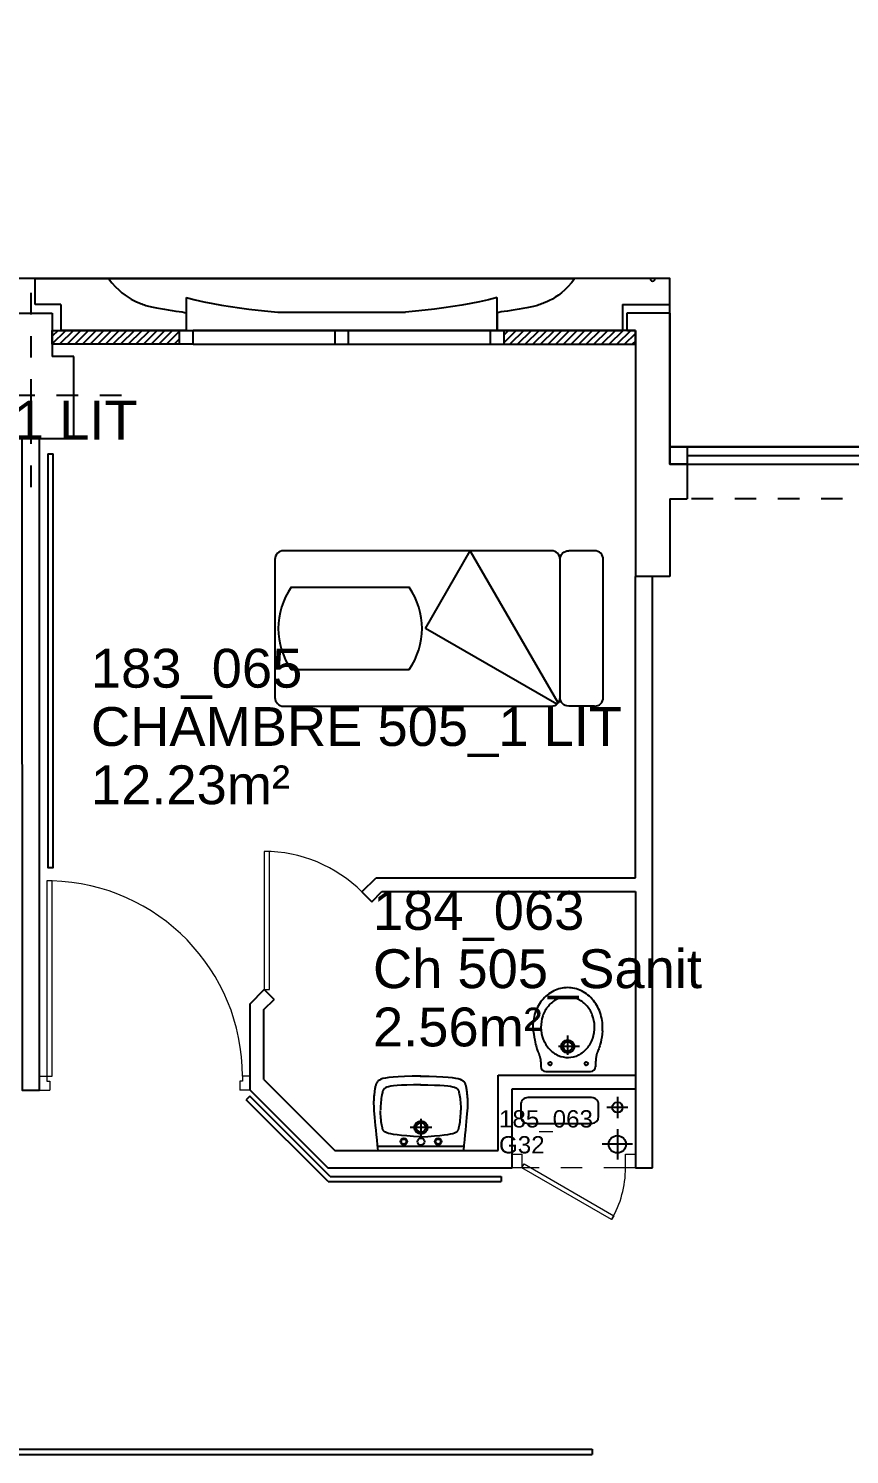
# Model space of a CAD drawing. Header units: metres. Extents: x -5 to 211, y -2 to 116.
# Drawn here: x 181.69 to 186.44, y 60.69 to 68.94 of the extents above; entities that cross this region are included whole.
import ezdxf

# ---------------------------------------------------------------- set-up
doc = ezdxf.new("R2010")
doc.units = ezdxf.units.M
doc.header["$MEASUREMENT"] = 0
doc.linetypes.add('CACHÉ', pattern=[0.25, 0.125, -0.125])
doc.linetypes.add('CONTINU', pattern=[0])
doc.layers.get('0').update_dxf_attribs({"linetype": 'CONTINUOUS'})
for name, color, linetype in [('001 axes', 1, 'CONTINUOUS'), ('003 murs porteurs', 7, 'CONTINUOUS'), ('004 cloisons', 7, 'CONTINUOUS'), ('004 isolation', 7, 'CONTINUOUS'), ('006 sanitaire', 5, 'CONTINUOUS'), ('007 Fenêtre', 7, 'CONTINUOUS'), ('009 main courante', 171, 'CONTINUOUS'), ('400 Lits', 150, 'CONTINUOUS'), ('A_CHASS', 4, 'CONTINUOUS'), ('A_Etiqu_Gaine', 8, 'CONTINUOUS'), ('A_Etiqu_Gaine_code', 8, 'CONTINUOUS'), ('A_Etiqu_Local', 8, 'CONTINUOUS'), ('A_MURS_ALÈG', 7, 'CONTINU'), ('A_MURS_CLOI', 7, 'CONTINUOUS'), ('A_MURS_STRU', 7, 'CONTINU'), ('CONTOUR', 54, 'CONTINUOUS')]:
    doc.layers.add(name, color=color, linetype=linetype)
doc.layers.add('A_PORT', color=8, linetype='CONTINUOUS', lineweight=0)
doc.styles.add('Attribut', font='arial.ttf')

# ---------------------------------------------------------------- blocks, each defined once
blk = doc.blocks.new('A_Etiqu_Local')
at = {"style": 'Attribut', "flags": 1}
for tag, p in [('CODE_HOPITAL', (-0.4463, 1.9645)), ('CODE_SITE', (-0.4463, 1.7395)), ('CODE_BATIMENT', (-0.4463, 1.5145)), ('CODE_SECTEUR', (-0.4463, 1.2895)), ('CODE_ETAGE', (-0.4463, 1.0645)), ('NOM_NORMALISE', (-0.4463, -0.843)), ('SECTEUR_ACTIVITE', (-0.4463, -1.068)), ('SOUS_SECTEUR_ACTIVITE', (-0.4463, -1.293)), ('VOLUME', (-0.4463, -1.518)), ('SERVICE', (-0.4463, -1.743)), ('CODE_UG', (-0.4463, -1.968)), ('CODE_UA', (-0.4463, -2.193)), ('CODE_POLE', (-0.4463, -2.418)), ('OCCUPANT_EXTERNE', (-0.4463, -2.643)), ('DISPONIBILITE', (-0.4463, -2.868)), ('ACCES_HANDICAPES', (-0.4463, -3.093)), ('NATURE_SOL', (-0.4463, -3.318)), ('RISQUE_LABORATOIRE', (-0.4463, -3.543)), ('AMIANTE', (-0.4463, -3.768))]:
    blk.add_attdef(tag, p, '', height=0.15, dxfattribs=at)
at = {"layer": 'A_Etiqu_Local', "style": 'Attribut'}
for tag, p in [('CODE_PIECE', (-0.4437, 0.5281)), ('NOM_USAGE', (-0.4437, 0.1906)), ('SURFACE', (-0.4437, -0.1469))]:
    blk.add_attdef(tag, p, '', height=0.225, dxfattribs=at)
blk = doc.blocks.new('A_Etiqu_Gaine')
at = {"style": 'Attribut', "flags": 1}
for tag, p in [('CODE_HOPITAL', (-0.4323, 0.8651)), ('CODE_SITE', (-0.4323, 0.7151)), ('CODE_BATIMENT', (-0.4323, 0.5651)), ('CODE_SECTEUR', (-0.4323, 0.4151)), ('CODE_ETAGE', (-0.4323, 0.2651)), ('NOM_NORMALISE', (-0.4323, -0.3349)), ('SECTEUR_ACTIVITE', (-0.4323, -0.4849)), ('SOUS_SECTEUR_ACTIVITE', (-0.4323, -0.6349)), ('SURFACE', (-0.4323, -0.7849)), ('CODE_UG', (-0.4323, -0.9349)), ('CODE_POLE', (-0.4323, -1.0849)), ('AMIANTE', (-0.4323, -1.2349))]:
    blk.add_attdef(tag, p, '', height=0.1, dxfattribs=at)
at = {"layer": 'A_Etiqu_Gaine', "style": 'Attribut'}
blk.add_attdef('NOM_USAGE', (-0.4323, -0.1849), '', height=0.1, dxfattribs=at)
at = {"layer": 'A_Etiqu_Gaine_code', "style": 'Attribut'}
blk.add_attdef('CODE_PIECE', (-0.4323, -0.0349), '', height=0.1, dxfattribs=at)
blk = doc.blocks.new('BROCA5-G551')
at = {"layer": '004 cloisons', "color": 1, "linetype": 'Continuous'}
for p, q in [((40.550011, 21.074963), (41.95002, 21.074963)), ((40.550011, 21.024952), (41.95002, 21.024952)), ((40.550011, 20.974964), (42.050018, 20.974957))]:
    blk.add_line(p, q, dxfattribs=at)
at = {"layer": '004 cloisons', "color": 7, "linetype": 'Continuous'}
for points in [[(40.550011, 20.974964), (40.450012, 20.974964), (40.450012, 21.074963), (40.550011, 21.074963)], [(42.050018, 20.974964), (41.95002, 20.974964), (41.95002, 21.074963), (42.050018, 21.074963)]]:
    blk.add_lwpolyline(points, close=True, dxfattribs=at)

msp = doc.modelspace()

# ---------------------------------------------------------------- linework, layer by layer
at = {"layer": '001 axes', "color": 8, "linetype": 'CACHÉ'}
for p, q in [((181.7002, 67.4136), (181.7002, 66.2287)), ((181.1002, 66.8211), (182.3002, 66.8211))]:
    msp.add_line(p, q, dxfattribs=at)
at = {"layer": '003 murs porteurs', "color": 8, "linetype": 'CACHÉ'}
msp.add_line((186.9002, 66.2211), (185.5002, 66.2211), dxfattribs=at)
at = {"layer": '004 isolation', "color": 8, "linetype": 'Continuous'}
for p, q in [((181.8588, 67.1961), (181.8254, 67.1627)), ((181.8254, 67.1185), (181.903, 67.1961)), ((181.8254, 67.1961), (182.6405, 67.1961)), ((181.8254, 67.1161), (181.8254, 67.1961)), ((181.9472, 67.1961), (181.8672, 67.1161)), ((181.9114, 67.1161), (181.9914, 67.1961)), ((182.0356, 67.1961), (181.9556, 67.1161)), ((181.9998, 67.1161), (182.0798, 67.1961)), ((182.124, 67.1961), (182.0439, 67.1161)), ((182.0882, 67.1161), (182.1682, 67.1961)), ((182.2124, 67.1961), (182.1324, 67.1161)), ((182.1765, 67.1161), (182.2565, 67.1961)), ((182.3007, 67.1961), (182.2207, 67.1161)), ((182.2649, 67.1161), (182.3449, 67.1961)), ((182.3891, 67.1961), (182.3091, 67.1161)), ((182.3533, 67.1161), (182.4333, 67.1961)), ((182.4775, 67.1961), (182.3975, 67.1161)), ((182.4417, 67.1161), (182.5217, 67.1961)), ((182.5605, 67.1907), (182.4859, 67.1161)), ((182.5301, 67.1161), (182.5605, 67.1465)), ((182.5605, 67.1961), (182.5605, 67.1161)), ((182.6405, 67.1161), (182.6405, 67.1961)), ((184.3605, 67.1961), (184.3605, 67.1161)), ((185.2005, 67.1961), (184.3605, 67.1961)), ((184.4662, 67.1961), (184.4405, 67.1704)), ((184.4405, 67.1262), (184.5104, 67.1961)), ((184.4405, 67.1161), (184.4405, 67.1961)), ((184.5546, 67.1961), (184.4746, 67.116)), ((184.5188, 67.116), (184.5988, 67.1961)), ((184.643, 67.1961), (184.563, 67.116)), ((184.6072, 67.116), (184.6872, 67.1961)), ((184.7314, 67.1961), (184.6514, 67.116)), ((184.6955, 67.116), (184.7756, 67.1961)), ((184.8198, 67.1961), (184.7397, 67.116)), ((184.7839, 67.116), (184.8639, 67.1961)), ((184.9081, 67.1961), (184.8281, 67.116)), ((184.8723, 67.116), (184.9523, 67.1961)), ((184.9965, 67.1961), (184.9165, 67.1161)), ((184.9607, 67.116), (185.0407, 67.1961)), ((185.0849, 67.1961), (185.0049, 67.116)), ((185.0491, 67.1161), (185.1291, 67.1961)), ((185.1733, 67.1961), (185.0933, 67.1161)), ((185.1375, 67.116), (185.2005, 67.1791)), ((185.2005, 67.116), (185.2005, 67.1961)), ((182.6405, 67.1161), (181.8254, 67.1161)), ((184.3605, 67.1161), (185.2005, 67.1161)), ((185.2005, 67.1349), (185.1817, 67.116))]:
    msp.add_line(p, q, dxfattribs=at)
at = {"layer": '006 sanitaire', "color": 8, "linetype": 'Continuous'}
for p, q in [((184.6088, 63.1394), (184.6118, 63.12)), ((184.6118, 63.12), (184.6147, 63.1028)), ((184.6147, 63.1028), (184.6175, 63.0877)), ((184.809, 63.0002), (184.809, 63.1125)), ((185.0054, 63.1028), (185.003, 63.0877)), ((185.0075, 63.12), (185.0054, 63.1028)), ((185.0092, 63.1394), (185.0075, 63.12)), ((184.6175, 63.0877), (184.6203, 63.0743)), ((184.6203, 63.0743), (184.6231, 63.0627)), ((184.6231, 63.0627), (184.6257, 63.0526)), ((184.6257, 63.0526), (184.6282, 63.0438)), ((184.6282, 63.0438), (184.6306, 63.0362)), ((184.6306, 63.0362), (184.6328, 63.0296)), ((184.6328, 63.0296), (184.6349, 63.0238)), ((184.6349, 63.0238), (184.6358, 63.0212)), ((184.6358, 63.0212), (184.6367, 63.0188)), ((184.6367, 63.0188), (184.6376, 63.0164)), ((184.6376, 63.0164), (184.6384, 63.0142)), ((184.8774, 63.0491), (184.7553, 63.0491)), ((184.9807, 63.0164), (184.9798, 63.0142)), ((184.9816, 63.0188), (184.9807, 63.0164)), ((184.9826, 63.0212), (184.9816, 63.0188)), ((184.9837, 63.0238), (184.9826, 63.0212)), ((184.9862, 63.0296), (184.9837, 63.0238)), ((184.9888, 63.0362), (184.9862, 63.0296)), ((184.9917, 63.0438), (184.9888, 63.0362)), ((184.9946, 63.0526), (184.9917, 63.0438)), ((184.9975, 63.0627), (184.9946, 63.0526)), ((185.0003, 63.0743), (184.9975, 63.0627)), ((185.003, 63.0877), (185.0003, 63.0743)), ((184.6384, 63.0142), (184.6392, 63.0121)), ((184.6392, 63.0121), (184.64, 63.01)), ((184.64, 63.01), (184.6408, 63.0079)), ((184.6408, 63.0079), (184.6415, 63.0059)), ((184.6415, 63.0059), (184.6423, 63.0038)), ((184.6423, 63.0038), (184.643, 63.0018)), ((184.643, 63.0018), (184.6437, 62.9996)), ((184.6437, 62.9996), (184.6445, 62.9974)), ((184.6445, 62.9974), (184.6452, 62.9952)), ((184.6452, 62.9952), (184.6459, 62.993)), ((184.6459, 62.993), (184.6466, 62.9907)), ((184.6466, 62.9907), (184.6472, 62.9884)), ((184.6472, 62.9884), (184.6479, 62.9861)), ((184.6479, 62.9861), (184.6485, 62.9839)), ((184.6485, 62.9839), (184.649, 62.9816)), ((184.649, 62.9816), (184.6495, 62.9793)), ((184.6495, 62.9793), (184.6504, 62.9749)), ((184.6504, 62.9749), (184.6511, 62.9706)), ((184.6511, 62.9706), (184.6517, 62.9663)), ((184.6517, 62.9663), (184.6521, 62.962)), ((184.6521, 62.962), (184.6524, 62.9578)), ((184.6524, 62.9578), (184.6526, 62.9535)), ((184.6526, 62.9535), (184.6527, 62.9491)), ((184.6527, 62.9491), (184.6528, 62.9446)), ((184.6528, 62.9446), (184.6528, 62.94)), ((184.6528, 62.94), (184.6528, 62.9353)), ((184.6528, 62.9353), (184.6529, 62.9321)), ((184.9702, 62.9353), (184.97, 62.9321)), ((184.9703, 62.9535), (184.9702, 62.9491)), ((184.9702, 62.9491), (184.9702, 62.9446)), ((184.9702, 62.9446), (184.9702, 62.94)), ((184.9702, 62.94), (184.9702, 62.9353)), ((184.9704, 62.9578), (184.9703, 62.9535)), ((184.9705, 62.962), (184.9704, 62.9578)), ((184.9707, 62.9663), (184.9705, 62.962)), ((184.971, 62.9706), (184.9707, 62.9663)), ((184.9713, 62.9749), (184.971, 62.9706)), ((184.9718, 62.9793), (184.9713, 62.9749)), ((184.972, 62.9816), (184.9718, 62.9793)), ((184.9723, 62.9839), (184.972, 62.9816)), ((184.9726, 62.9861), (184.9723, 62.9839)), ((184.973, 62.9884), (184.9726, 62.9861)), ((184.9733, 62.9907), (184.973, 62.9884)), ((184.9737, 62.993), (184.9733, 62.9907)), ((184.9742, 62.9952), (184.9737, 62.993)), ((184.9746, 62.9974), (184.9742, 62.9952)), ((184.9751, 62.9996), (184.9746, 62.9974)), ((184.9757, 63.0018), (184.9751, 62.9996)), ((184.9762, 63.0038), (184.9757, 63.0018)), ((184.9768, 63.0059), (184.9762, 63.0038)), ((184.9775, 63.0079), (184.9768, 63.0059)), ((184.9782, 63.01), (184.9775, 63.0079)), ((184.979, 63.0121), (184.9782, 63.01)), ((184.9798, 63.0142), (184.979, 63.0121)), ((183.7122, 62.8501), (183.7095, 62.8478)), ((183.7188, 62.8547), (183.7122, 62.8501)), ((183.7276, 62.8589), (183.7188, 62.8547)), ((183.7391, 62.8627), (183.7276, 62.8589)), ((183.7541, 62.8662), (183.7391, 62.8627)), ((183.7735, 62.8693), (183.7541, 62.8662)), ((183.7978, 62.8719), (183.7735, 62.8693)), ((183.8278, 62.8742), (183.7978, 62.8719)), ((183.8642, 62.8759), (183.8278, 62.8742)), ((183.9077, 62.8772), (183.8642, 62.8759)), ((183.9592, 62.878), (183.9077, 62.8772)), ((183.9552, 62.878), (184.0066, 62.8772)), ((184.0066, 62.8772), (184.0502, 62.8759)), ((184.0502, 62.8759), (184.0866, 62.8742)), ((184.0866, 62.8742), (184.1166, 62.8719)), ((184.1166, 62.8719), (184.1409, 62.8693)), ((184.1409, 62.8693), (184.1602, 62.8662)), ((184.1602, 62.8662), (184.1753, 62.8627)), ((184.1753, 62.8627), (184.1868, 62.8589)), ((184.1868, 62.8589), (184.1955, 62.8547)), ((184.1955, 62.8547), (184.2021, 62.8501)), ((184.2021, 62.8501), (184.2049, 62.8478)), ((184.6829, 62.9033), (184.9401, 62.9033)), ((183.6881, 62.7669), (183.6874, 62.7605)), ((183.6888, 62.7734), (183.6881, 62.7669)), ((183.6895, 62.7799), (183.6888, 62.7734)), ((183.6903, 62.7865), (183.6895, 62.7799)), ((183.6912, 62.793), (183.6903, 62.7865)), ((183.6921, 62.7992), (183.6912, 62.793)), ((183.6931, 62.8053), (183.6921, 62.7992)), ((183.6941, 62.811), (183.6931, 62.8053)), ((183.6951, 62.8163), (183.6941, 62.811)), ((183.6962, 62.8212), (183.6951, 62.8163)), ((183.6973, 62.8256), (183.6962, 62.8212)), ((183.6985, 62.8296), (183.6973, 62.8256)), ((183.6998, 62.8333), (183.6985, 62.8296)), ((183.7013, 62.8367), (183.6998, 62.8333)), ((183.703, 62.8398), (183.7013, 62.8367)), ((183.7049, 62.8426), (183.703, 62.8398)), ((183.7071, 62.8453), (183.7049, 62.8426)), ((183.7095, 62.8478), (183.7071, 62.8453)), ((183.7328, 62.7676), (183.7313, 62.7584)), ((183.7344, 62.776), (183.7328, 62.7676)), ((183.736, 62.7833), (183.7344, 62.776)), ((183.7368, 62.7865), (183.736, 62.7833)), ((183.7376, 62.7895), (183.7368, 62.7865)), ((183.7385, 62.7922), (183.7376, 62.7895)), ((183.7395, 62.7946), (183.7385, 62.7922)), ((183.7406, 62.7969), (183.7395, 62.7946)), ((183.7419, 62.799), (183.7406, 62.7969)), ((183.7434, 62.801), (183.7419, 62.799)), ((183.7451, 62.8029), (183.7434, 62.801)), ((183.747, 62.8046), (183.7451, 62.8029)), ((183.7492, 62.8063), (183.747, 62.8046)), ((183.7546, 62.8097), (183.7492, 62.8063)), ((183.7618, 62.8128), (183.7546, 62.8097)), ((183.7715, 62.8157), (183.7618, 62.8128)), ((183.7843, 62.8184), (183.7715, 62.8157)), ((183.8007, 62.8208), (183.7843, 62.8184)), ((183.8215, 62.8228), (183.8007, 62.8208)), ((183.8471, 62.8246), (183.8215, 62.8228)), ((183.8782, 62.8259), (183.8471, 62.8246)), ((183.9154, 62.8267), (183.8782, 62.8259)), ((183.9594, 62.8271), (183.9154, 62.8267)), ((183.956, 62.8271), (184, 62.8267)), ((184, 62.8267), (184.0372, 62.8259)), ((184.0372, 62.8259), (184.0683, 62.8246)), ((184.0683, 62.8246), (184.094, 62.8228)), ((184.094, 62.8228), (184.1147, 62.8208)), ((184.1147, 62.8208), (184.1311, 62.8184)), ((184.1311, 62.8184), (184.1439, 62.8157)), ((184.1439, 62.8157), (184.1536, 62.8128)), ((184.1536, 62.8128), (184.1608, 62.8097)), ((184.1608, 62.8097), (184.1662, 62.8063)), ((184.1662, 62.8063), (184.1684, 62.8046)), ((184.1684, 62.8046), (184.1704, 62.8029)), ((184.1704, 62.8029), (184.172, 62.801)), ((184.172, 62.801), (184.1735, 62.799)), ((184.1735, 62.799), (184.1748, 62.7969)), ((184.1748, 62.7969), (184.1759, 62.7946)), ((184.1759, 62.7946), (184.1769, 62.7922)), ((184.1769, 62.7922), (184.1778, 62.7895)), ((184.1778, 62.7895), (184.1786, 62.7865)), ((184.1786, 62.7865), (184.1795, 62.7833)), ((184.1795, 62.7833), (184.181, 62.776)), ((184.181, 62.776), (184.1826, 62.7676)), ((184.1826, 62.7676), (184.1841, 62.7583)), ((184.2049, 62.8478), (184.2073, 62.8453)), ((184.2073, 62.8453), (184.2094, 62.8426)), ((184.2094, 62.8426), (184.2113, 62.8398)), ((184.2113, 62.8398), (184.213, 62.8367)), ((184.213, 62.8367), (184.2145, 62.8333)), ((184.2145, 62.8333), (184.2159, 62.8296)), ((184.2159, 62.8296), (184.2171, 62.8256)), ((184.2171, 62.8256), (184.2182, 62.8212)), ((184.2182, 62.8212), (184.2193, 62.8163)), ((184.2193, 62.8163), (184.2203, 62.811)), ((184.2203, 62.811), (184.2213, 62.8053)), ((184.2213, 62.8053), (184.2223, 62.7992)), ((184.2223, 62.7992), (184.2232, 62.793)), ((184.2232, 62.793), (184.224, 62.7865)), ((184.224, 62.7865), (184.2249, 62.7799)), ((184.2249, 62.7799), (184.2256, 62.7734)), ((184.2256, 62.7734), (184.2263, 62.7669)), ((184.2263, 62.7669), (184.2269, 62.7605)), ((183.6855, 62.7315), (183.6854, 62.7258)), ((183.6854, 62.7258), (183.6854, 62.72)), ((183.6854, 62.72), (183.6855, 62.714)), ((183.6858, 62.7371), (183.6855, 62.7315)), ((183.6855, 62.714), (183.6856, 62.7076)), ((183.6856, 62.7076), (183.6859, 62.7008)), ((183.686, 62.7427), (183.6858, 62.7371)), ((183.6859, 62.7008), (183.6863, 62.6935)), ((183.6864, 62.7484), (183.686, 62.7427)), ((183.6863, 62.6935), (183.6874, 62.6771)), ((183.6869, 62.7543), (183.6864, 62.7484)), ((183.6874, 62.7605), (183.6869, 62.7543)), ((183.725, 62.6938), (183.7247, 62.683)), ((183.7256, 62.7048), (183.725, 62.6938)), ((183.7265, 62.716), (183.7256, 62.7048)), ((183.7275, 62.7271), (183.7265, 62.716)), ((183.7286, 62.738), (183.7275, 62.7271)), ((183.7299, 62.7485), (183.7286, 62.738)), ((183.7313, 62.7584), (183.7299, 62.7485)), ((184.1841, 62.7583), (184.1855, 62.7483)), ((184.1855, 62.7483), (184.1868, 62.7377)), ((184.1868, 62.7377), (184.188, 62.7266)), ((184.188, 62.7266), (184.189, 62.7152)), ((184.189, 62.7152), (184.1898, 62.7037)), ((184.1898, 62.7037), (184.1904, 62.6922)), ((184.1904, 62.6922), (184.1908, 62.6808)), ((184.2269, 62.7605), (184.2275, 62.7543)), ((184.2281, 62.6935), (184.227, 62.6771)), ((184.2275, 62.7543), (184.2279, 62.7484)), ((184.2279, 62.7484), (184.2283, 62.7427)), ((184.2284, 62.7008), (184.2281, 62.6935)), ((184.2283, 62.7427), (184.2286, 62.7371)), ((184.2287, 62.7076), (184.2284, 62.7008)), ((184.2286, 62.7371), (184.2288, 62.7315)), ((184.2289, 62.714), (184.2287, 62.7076)), ((184.2288, 62.7315), (184.2289, 62.7258)), ((184.2289, 62.7258), (184.229, 62.72)), ((184.229, 62.72), (184.2289, 62.714)), ((184.5374, 62.7133), (184.5374, 62.6433)), ((184.9474, 62.7533), (184.5774, 62.7533)), ((184.9874, 62.6433), (184.9874, 62.7133)), ((185.1576, 62.6962), (185.0346, 62.6962)), ((185.0961, 62.7577), (185.0961, 62.6347)), ((183.6874, 62.6771), (183.6888, 62.6585)), ((183.6888, 62.6585), (183.6906, 62.6379)), ((183.6906, 62.6379), (183.6927, 62.6152)), ((183.6927, 62.6152), (183.6951, 62.5908)), ((183.725, 62.6679), (183.7247, 62.6787)), ((183.7256, 62.6569), (183.725, 62.6679)), ((183.7265, 62.6457), (183.7256, 62.6569)), ((183.7275, 62.6346), (183.7265, 62.6457)), ((183.7286, 62.6237), (183.7275, 62.6346)), ((183.7299, 62.6133), (183.7286, 62.6237)), ((183.7313, 62.6033), (183.7299, 62.6133)), ((183.7328, 62.5941), (183.7313, 62.6033)), ((183.9592, 62.6308), (183.9592, 62.5287)), ((184.1826, 62.5941), (184.1841, 62.6034)), ((184.1841, 62.6034), (184.1855, 62.6134)), ((184.1855, 62.6134), (184.1868, 62.624)), ((184.1868, 62.624), (184.188, 62.6351)), ((184.188, 62.6351), (184.189, 62.6465)), ((184.189, 62.6465), (184.1898, 62.658)), ((184.1898, 62.658), (184.1904, 62.6695)), ((184.1904, 62.6695), (184.1908, 62.6809)), ((184.2216, 62.6152), (184.2193, 62.5908)), ((184.2238, 62.6379), (184.2216, 62.6152)), ((184.2256, 62.6585), (184.2238, 62.6379)), ((184.227, 62.6771), (184.2256, 62.6585)), ((184.5774, 62.6033), (184.9474, 62.6033)), ((183.6951, 62.5908), (183.6977, 62.5647)), ((183.6977, 62.5647), (183.7005, 62.537)), ((183.7005, 62.537), (183.7034, 62.508)), ((183.7344, 62.5857), (183.7328, 62.5941)), ((183.736, 62.5784), (183.7344, 62.5857)), ((183.7368, 62.5752), (183.736, 62.5784)), ((183.7376, 62.5722), (183.7368, 62.5752)), ((183.7385, 62.5695), (183.7376, 62.5722)), ((183.7395, 62.5671), (183.7385, 62.5695)), ((183.7406, 62.5648), (183.7395, 62.5671)), ((183.7419, 62.5627), (183.7406, 62.5648)), ((183.7434, 62.5607), (183.7419, 62.5627)), ((183.7451, 62.5588), (183.7434, 62.5607)), ((183.747, 62.5571), (183.7451, 62.5588)), ((183.7492, 62.5554), (183.747, 62.5571)), ((183.7546, 62.552), (183.7492, 62.5554)), ((183.7618, 62.5488), (183.7546, 62.552)), ((183.7715, 62.5457), (183.7618, 62.5488)), ((183.7843, 62.5427), (183.7715, 62.5457)), ((183.8007, 62.5397), (183.7843, 62.5427)), ((183.8215, 62.5368), (183.8007, 62.5397)), ((183.8471, 62.5339), (183.8215, 62.5368)), ((183.8782, 62.531), (183.8471, 62.5339)), ((183.9154, 62.5281), (183.8782, 62.531)), ((184.0224, 62.5798), (183.8959, 62.5798)), ((183.9594, 62.5251), (183.9154, 62.5281)), ((183.956, 62.5251), (184, 62.5281)), ((184, 62.5281), (184.0372, 62.531)), ((184.0372, 62.531), (184.0683, 62.5339)), ((184.0683, 62.5339), (184.094, 62.5368)), ((184.094, 62.5368), (184.1147, 62.5397)), ((184.1147, 62.5397), (184.1311, 62.5427)), ((184.1311, 62.5427), (184.1439, 62.5457)), ((184.1439, 62.5457), (184.1536, 62.5488)), ((184.1536, 62.5488), (184.1608, 62.552)), ((184.1608, 62.552), (184.1662, 62.5554)), ((184.1662, 62.5554), (184.1684, 62.5571)), ((184.1684, 62.5571), (184.1704, 62.5588)), ((184.1704, 62.5588), (184.172, 62.5607)), ((184.172, 62.5607), (184.1735, 62.5627)), ((184.1735, 62.5627), (184.1748, 62.5648)), ((184.1748, 62.5648), (184.1759, 62.5671)), ((184.1759, 62.5671), (184.1769, 62.5695)), ((184.1769, 62.5695), (184.1778, 62.5722)), ((184.1778, 62.5722), (184.1786, 62.5752)), ((184.1786, 62.5752), (184.1795, 62.5784)), ((184.1795, 62.5784), (184.181, 62.5857)), ((184.181, 62.5857), (184.1826, 62.5941)), ((184.2139, 62.537), (184.211, 62.508)), ((184.2167, 62.5647), (184.2139, 62.537)), ((184.2193, 62.5908), (184.2167, 62.5647)), ((185.0961, 62.5703), (185.0961, 62.3946)), ((183.7034, 62.508), (183.7064, 62.4777)), ((183.7064, 62.4777), (183.7095, 62.4462)), ((183.7095, 62.4711), (184.2048, 62.4711)), ((183.7095, 62.4462), (184.2048, 62.4462)), ((184.2079, 62.4777), (184.2048, 62.4462)), ((184.211, 62.508), (184.2079, 62.4777)), ((185.1839, 62.4825), (185.0082, 62.4825))]:
    msp.add_line(p, q, dxfattribs=at)
for centre, radius in [((184.809, 63.0491), 0.0383), ((184.809, 63.0491), 0.0276), ((184.7065, 62.9494), 0.0105), ((184.9165, 62.9494), 0.0105), ((185.0961, 62.6962), 0.03), ((183.9592, 62.5798), 0.0387), ((183.9592, 62.5798), 0.0274), ((185.0961, 62.4825), 0.05), ((183.8597, 62.4983), 0.0189), ((183.8597, 62.4983), 0.0144), ((183.9592, 62.4983), 0.0204), ((184.0586, 62.4983), 0.0189), ((184.0586, 62.4983), 0.0144)]:
    msp.add_circle(centre, radius, dxfattribs=at)
for centre, radius, start, end in [((184.8206, 63.186), 0.2069, 116.62255, 141.33721), ((184.808, 63.2112), 0.1787, 89.99999, 116.62297), ((184.808, 63.2103), 0.1796, 63.48107, 89.99958), ((184.7945, 63.1833), 0.2098, 38.97843, 63.48104), ((184.8402, 63.1703), 0.232, 141.33807, 163.78009), ((184.831, 63.1696), 0.1761, 139.7317, 161.08934), ((184.8173, 63.1812), 0.1581, 116.3097, 139.73192), ((184.8082, 63.1995), 0.1377, 66.06169, 116.31043), ((184.8, 63.1809), 0.1581, 42.63921, 66.06143), ((184.7867, 63.1686), 0.1761, 21.2818, 42.63944), ((184.775, 63.1675), 0.2348, 16.69969, 38.97872), ((184.8667, 63.1626), 0.2596, 163.77924, 184.98033), ((184.8524, 63.1623), 0.1986, 161.08941, 201.28007), ((184.7657, 63.1605), 0.1986, 341.09023, 21.24612), ((184.751, 63.1603), 0.26, 355.53663, 16.69932), ((184.8314, 63.1541), 0.1761, 201.2818, 222.63944), ((184.8181, 63.1419), 0.1581, 222.63973, 246.06195), ((184.8008, 63.1415), 0.1581, 296.30915, 319.73137), ((184.787, 63.1532), 0.1761, 319.7317, 341.08934), ((184.6829, 62.9333), 0.03, 182.18352, 270), ((184.8098, 63.1232), 0.1377, 246.06169, 296.33377), ((184.9401, 62.9333), 0.03, 270, 357.81648), ((184.5774, 62.7133), 0.04, 90.00067, 180.00076), ((184.9474, 62.7133), 0.04, 0.00067, 90.00076), ((184.5774, 62.6433), 0.04, 180.00067, 270.00076), ((184.9474, 62.6433), 0.04, 270.00006, 359.99994)]:
    msp.add_arc(centre, radius, start, end, dxfattribs=at)
at = {"layer": '009 main courante', "color": 8, "linetype": 'Continuous'}
for p, q in [((181.8001, 66.4811), (181.8301, 66.4811)), ((182.9692, 62.7609), (182.948, 62.7397)), ((183.4214, 62.2662), (182.948, 62.7397)), ((183.4338, 62.2962), (182.9692, 62.7609)), ((183.4338, 62.2962), (184.4245, 62.2962)), ((184.4244, 62.2962), (184.4245, 62.2662)), ((183.4214, 62.2662), (184.4245, 62.2662)), ((179.9003, 60.716), (184.9503, 60.716)), ((184.9503, 60.716), (184.9503, 60.686)), ((179.9003, 60.686), (184.9503, 60.686))]:
    msp.add_line(p, q, dxfattribs=at)
msp.add_lwpolyline([(181.8001, 66.4811), (181.8001, 64.0861), (181.8301, 64.0861), (181.8301, 66.4811)], dxfattribs=at)
at = {"layer": '400 Lits', "color": 8, "linetype": 'Continuous'}
for p, q in [((183.985, 65.47), (184.2448, 65.92)), ((184.7535, 65.0389), (184.2448, 65.92)), ((184.9644, 65.92), (184.8144, 65.92)), ((184.7644, 65.07), (184.7644, 65.87)), ((183.2089, 65.7086), (183.8905, 65.7086)), ((184.7455, 65.0309), (183.985, 65.47)), ((183.2089, 65.2315), (183.8905, 65.2315)), ((184.9644, 65.02), (184.8144, 65.02))]:
    msp.add_line(p, q, dxfattribs=at)
for points in [[(184.7147, 65.92), (183.1644, 65.92, 0.414214), (183.1144, 65.87), (183.1144, 65.07, 0.414214), (183.1644, 65.02), (184.7147, 65.02)], [(184.7144, 65.02, 0.414213), (184.7644, 65.07), (184.7644, 65.87, 0.414214), (184.7144, 65.92)], [(184.8144, 65.02, -0.414213), (184.7644, 65.07), (184.7644, 65.87, -0.414214), (184.8144, 65.92)], [(184.9644, 65.02, 0.414213), (185.0144, 65.07), (185.0144, 65.87, 0.414214), (184.9644, 65.92)]]:
    msp.add_lwpolyline(points, format="xyb", dxfattribs=at)
for start, end in [(145.00777, 214.99254), (325.00791, 34.99193)]:
    msp.add_arc((183.5497, 65.47), 0.416, start, end, dxfattribs=at)
at = {"layer": 'A_CHASS', "color": 8, "linetype": 'Continuous'}
for p, q in [((184.3605, 67.1961), (182.6405, 67.1961)), ((182.6405, 67.1161), (184.3605, 67.1161))]:
    msp.add_line(p, q, dxfattribs=at)
for points in [[(183.4605, 67.1961), (183.4605, 67.1161)], [(183.5405, 67.1161), (183.5405, 67.1961)]]:
    msp.add_lwpolyline(points, dxfattribs=at)
at = {"layer": 'A_MURS_ALÈG', "color": 8, "ltscale": 200}
for p, q in [((182.1505, 67.4961), (184.8505, 67.4961)), ((182.6005, 67.3861), (182.6005, 67.1961)), ((183.9834, 67.3134), (183.9274, 67.3078)), ((184.038, 67.3196), (183.9834, 67.3134)), ((184.0915, 67.3265), (184.038, 67.3196)), ((184.144, 67.3341), (184.0915, 67.3265)), ((184.1959, 67.3426), (184.144, 67.3341)), ((184.2473, 67.352), (184.1959, 67.3426)), ((184.2984, 67.3623), (184.2473, 67.352)), ((184.3494, 67.3737), (184.2984, 67.3623)), ((184.4005, 67.3861), (184.3494, 67.3737)), ((184.4005, 67.1961), (184.4005, 67.3861)), ((183.1311, 67.3027), (183.8699, 67.3027)), ((183.9274, 67.3078), (183.8699, 67.3027)), ((182.6005, 67.1961), (184.4005, 67.1961))]:
    msp.add_line(p, q, dxfattribs=at)
msp.add_lwpolyline([(182.6005, 67.3861), (182.6517, 67.3737), (182.7027, 67.3623), (182.7538, 67.352), (182.8052, 67.3426), (182.857, 67.3341), (182.9096, 67.3265), (182.9631, 67.3196), (183.0177, 67.3134), (183.0736, 67.3078), (183.1311, 67.3027)], dxfattribs=at)
at = {"layer": 'A_MURS_CLOI', "color": 8, "linetype": 'Continuous'}
for p, q in [((181.7504, 62.7962), (181.7504, 66.5711)), ((185.2002, 64.0262), (185.2002, 65.7709)), ((185.3002, 62.3462), (185.3002, 65.7709)), ((183.618, 63.9441), (183.7001, 64.0262)), ((183.7001, 64.0262), (185.2002, 64.0262)), ((183.618, 63.9441), (183.6745, 63.8875)), ((183.6745, 63.8875), (183.7333, 63.9462)), ((183.7333, 63.9462), (185.2002, 63.9462)), ((185.2002, 63.9462), (185.2002, 62.3462)), ((182.9701, 63.2962), (183.0523, 63.3784)), ((183.0523, 63.3784), (183.1088, 63.3218)), ((182.9701, 62.7962), (182.9701, 63.2962)), ((183.0501, 63.2631), (183.1088, 63.3218)), ((183.0501, 62.8577), (183.0501, 63.2631)), ((183.0501, 62.8577), (183.4615, 62.4462)), ((184.4065, 62.8833), (185.2002, 62.8833)), ((184.4065, 62.4462), (184.4065, 62.8833)), ((182.9701, 62.7962), (183.4201, 62.3462)), ((184.4865, 62.8033), (185.2002, 62.8033)), ((184.4865, 62.3462), (184.4865, 62.8033)), ((183.4615, 62.4462), (184.4065, 62.4462)), ((183.4201, 62.3462), (184.4865, 62.3462)), ((185.2002, 62.3462), (185.3002, 62.3462))]:
    msp.add_line(p, q, dxfattribs=at)
msp.add_lwpolyline([(181.65, 66.5711), (181.6503, 62.7962), (181.7504, 62.7962)], dxfattribs=at)
msp.add_lwpolyline([(185.5002, 66.4211), (185.4002, 66.4211), (185.4002, 66.5211), (185.5002, 66.5211)], close=True, dxfattribs=at)
at = {"layer": 'A_MURS_STRU', "color": 8, "linetype": 'Continuous'}
for p, q in [((181.7255, 67.3461), (181.7255, 67.4961)), ((181.7255, 67.4961), (182.1505, 67.4961)), ((182.1505, 67.4961), (182.1709, 67.4713)), ((182.1709, 67.4713), (182.1906, 67.4495)), ((182.1906, 67.4495), (182.2099, 67.4306)), ((182.2099, 67.4306), (182.2285, 67.4143)), ((182.2285, 67.4143), (182.2466, 67.4002)), ((182.2466, 67.4002), (182.2641, 67.3882)), ((181.8754, 67.3461), (181.7255, 67.3461)), ((181.8754, 67.3461), (181.8754, 67.1961)), ((182.2641, 67.3882), (182.2811, 67.378)), ((182.2811, 67.378), (182.2976, 67.3692)), ((182.2976, 67.3692), (182.3135, 67.3617)), ((182.3135, 67.3617), (182.3289, 67.3551)), ((182.3289, 67.3551), (182.3364, 67.3521)), ((182.3364, 67.3521), (182.3438, 67.3493)), ((182.3438, 67.3493), (182.3513, 67.3465)), ((182.3513, 67.3465), (182.3588, 67.344)), ((182.3588, 67.344), (182.3665, 67.3415)), ((182.3665, 67.3415), (182.3743, 67.3391)), ((182.3743, 67.3391), (182.3825, 67.3368)), ((182.3825, 67.3368), (182.391, 67.3346)), ((182.391, 67.3346), (182.3999, 67.3325)), ((182.3999, 67.3325), (182.4093, 67.3304)), ((182.4093, 67.3304), (182.4295, 67.3263)), ((182.4295, 67.3263), (182.4513, 67.3223)), ((182.4513, 67.3223), (182.474, 67.3185)), ((182.474, 67.3185), (182.4968, 67.3149)), ((182.4968, 67.3149), (182.5192, 67.3116)), ((182.5192, 67.3116), (182.5404, 67.3084)), ((185.1256, 67.3461), (185.1256, 67.1961)), ((181.5757, 67.2961), (181.8254, 67.2961)), ((181.8254, 67.2961), (181.8254, 67.0461)), ((182.5404, 67.3084), (182.5598, 67.3056)), ((182.5598, 67.3056), (182.5768, 67.303)), ((182.5768, 67.303), (182.5906, 67.3008)), ((182.5906, 67.3008), (182.6006, 67.2989)), ((182.6005, 67.2961), (182.6005, 67.1961)), ((184.4005, 67.2961), (184.4005, 67.1961)), ((185.4002, 67.2961), (185.1502, 67.2961)), ((185.1502, 67.2961), (185.1502, 67.1961)), ((185.4002, 67.2961), (185.4002, 66.4211)), ((182.6005, 67.1961), (181.8754, 67.1961)), ((184.4005, 67.1961), (185.1256, 67.1961)), ((185.1502, 67.1961), (185.2002, 67.1961)), ((185.2002, 67.1961), (185.2002, 65.7709)), ((181.9502, 67.0461), (181.8254, 67.0461)), ((185.4002, 66.4211), (185.5002, 66.4211)), ((185.5002, 66.4211), (185.5002, 66.2211)), ((185.4002, 66.2211), (185.4002, 65.7709)), ((185.4002, 66.2211), (185.5002, 66.2211)), ((185.4002, 65.7709), (185.2002, 65.7709))]:
    msp.add_line(p, q, dxfattribs=at)
for points in [[(184.8505, 67.4961), (184.8302, 67.4713), (184.8104, 67.4495), (184.7912, 67.4306), (184.7726, 67.4143), (184.7545, 67.4002), (184.7369, 67.3882), (184.7199, 67.378), (184.7035, 67.3692), (184.6876, 67.3617), (184.6722, 67.3551), (184.6722, 67.3551), (184.6647, 67.3521), (184.6572, 67.3493), (184.6498, 67.3465), (184.6423, 67.344), (184.6346, 67.3415), (184.6267, 67.3391), (184.6186, 67.3368), (184.6101, 67.3346), (184.6012, 67.3325), (184.5918, 67.3304), (184.5918, 67.3304), (184.5715, 67.3263), (184.5498, 67.3223), (184.5271, 67.3185), (184.5043, 67.3149), (184.4819, 67.3116), (184.4607, 67.3084), (184.4413, 67.3056), (184.4243, 67.303), (184.4105, 67.3008), (184.4005, 67.2989)], [(185.2855, 67.4961), (184.8505, 67.4961)], [(185.1256, 67.3461), (185.4005, 67.3461), (185.4005, 67.4961), (185.3155, 67.4961)], [(181.4502, 67.0461), (181.4502, 66.5711), (181.9502, 66.5711)], [(181.9502, 66.5711), (181.9502, 67.0461)]]:
    msp.add_lwpolyline(points, dxfattribs=at)
msp.add_arc((185.3005, 67.4961), 0.015, 179.99999, 0.00001, dxfattribs=at)
at = {"layer": 'A_PORT', "color": 8, "linetype": 'Continuous'}
for p, q in [((183.0823, 64.1784), (183.0523, 64.1784)), ((183.0523, 64.1784), (183.0523, 63.3784)), ((183.0823, 63.3784), (183.0823, 64.1784)), ((181.7942, 64.0078), (181.7942, 62.8485)), ((181.8242, 64.0078), (181.7942, 64.0078)), ((181.8242, 62.8762), (181.8242, 64.0078)), ((183.0523, 63.3784), (183.0823, 63.3784)), ((181.7504, 62.7962), (181.7504, 62.8762)), ((181.7504, 62.8762), (181.8242, 62.8762)), ((182.9262, 62.8762), (182.9262, 62.8485)), ((182.9701, 62.8762), (182.9262, 62.8762)), ((182.9701, 62.7962), (182.9701, 62.8762)), ((181.7504, 62.7962), (181.8102, 62.7962)), ((181.7942, 62.8485), (181.8102, 62.8485)), ((181.8102, 62.8485), (181.8102, 62.7962)), ((182.9102, 62.8485), (182.9102, 62.7962)), ((182.9262, 62.8485), (182.9102, 62.8485)), ((182.9701, 62.7962), (182.9102, 62.7962)), ((184.4865, 62.3462), (184.4865, 62.4262)), ((184.4865, 62.4262), (184.5435, 62.4262)), ((184.5435, 62.4262), (184.5435, 62.3462)), ((184.5435, 62.3462), (184.5563, 62.3685)), ((184.5563, 62.3685), (185.0757, 62.0686)), ((185.1432, 62.3462), (185.1432, 62.4262)), ((185.1432, 62.4262), (185.2002, 62.4262)), ((185.2002, 62.4262), (185.2002, 62.3462)), ((184.5435, 62.3462), (184.4865, 62.3462)), ((185.0629, 62.0464), (184.5435, 62.3462)), ((185.2002, 62.3462), (185.1432, 62.3462)), ((185.0757, 62.0686), (185.0629, 62.0464))]:
    msp.add_line(p, q, dxfattribs=at)
at = {"layer": 'A_PORT', "color": 8, "linetype": 'CACHÉ'}
msp.add_line((185.1432, 62.3462), (184.5435, 62.3462), dxfattribs=at)
at = {"layer": 'A_PORT', "color": 8, "linetype": 'Continuous'}
for centre, radius, start, end in [((183.0523, 63.3784), 0.8, 44.99998, 90), ((181.7942, 62.8762), 1.132, 0, 88.48138), ((184.5435, 62.3462), 0.5998, 330.00002, 0.00001)]:
    msp.add_arc(centre, radius, start, end, dxfattribs=at)
at = {"layer": 'CONTOUR', "color": 8}
msp.add_lwpolyline([(187.2502, 66.5211), (185.4002, 66.5211), (185.4002, 67.4961), (167.3002, 67.4961), (167.2905, 74.5461), (167.2905, 92.6961)], dxfattribs=at)

# ---------------------------------------------------------------- block references
at = {"layer": '007 Fenêtre', "color": 8}
msp.add_blockref('BROCA5-G551', (144.9502, 45.4461), dxfattribs=at)
at = {"layer": 'A_Etiqu_Gaine', "color": 8}
ref = msp.add_blockref('A_Etiqu_Gaine', (184.8433, 62.6148), dxfattribs=at)
ref.add_attrib('CODE_PIECE', '185_063', (184.411, 62.5799), dxfattribs={"layer": 'A_Etiqu_Gaine_code', "height": 0.1, "style": 'Attribut'})
ref.add_attrib('NOM_USAGE', 'G32', (184.411, 62.4299), dxfattribs={"height": 0.1, "style": 'Attribut'})
at = {"layer": 'A_Etiqu_Local', "color": 8}
ref = msp.add_blockref('A_Etiqu_Local', (179.6885, 66.373), dxfattribs=at)
ref.add_attrib('CODE_PIECE', '180_065', (179.2449, 66.9011), dxfattribs={"height": 0.225, "style": 'Attribut'})
ref.add_attrib('NOM_USAGE', 'CHAMBRE 504_1 LIT', (179.2449, 66.5636), dxfattribs={"height": 0.225, "style": 'Attribut'})
ref.add_attrib('SURFACE', '12.38m²', (179.2449, 66.2261), dxfattribs={"height": 0.225, "style": 'Attribut'})
ref = msp.add_blockref('A_Etiqu_Local', (182.4925, 64.5991), dxfattribs=at)
ref.add_attrib('CODE_PIECE', '183_065', (182.0489, 65.1272), dxfattribs={"height": 0.225, "style": 'Attribut'})
ref.add_attrib('NOM_USAGE', 'CHAMBRE 505_1 LIT', (182.0489, 64.7897), dxfattribs={"height": 0.225, "style": 'Attribut'})
ref.add_attrib('SURFACE', '12.23m²', (182.0489, 64.4522), dxfattribs={"height": 0.225, "style": 'Attribut'})
ref = msp.add_blockref('A_Etiqu_Local', (184.1252, 63.1962), dxfattribs=at)
ref.add_attrib('CODE_PIECE', '184_063', (183.6815, 63.7244), dxfattribs={"height": 0.225, "style": 'Attribut'})
ref.add_attrib('NOM_USAGE', 'Ch 505_Sanit', (183.6815, 63.3869), dxfattribs={"height": 0.225, "style": 'Attribut'})
ref.add_attrib('SURFACE', '2.56m²', (183.6815, 63.0494), dxfattribs={"height": 0.225, "style": 'Attribut'})

doc.saveas('drawing.dxf')
